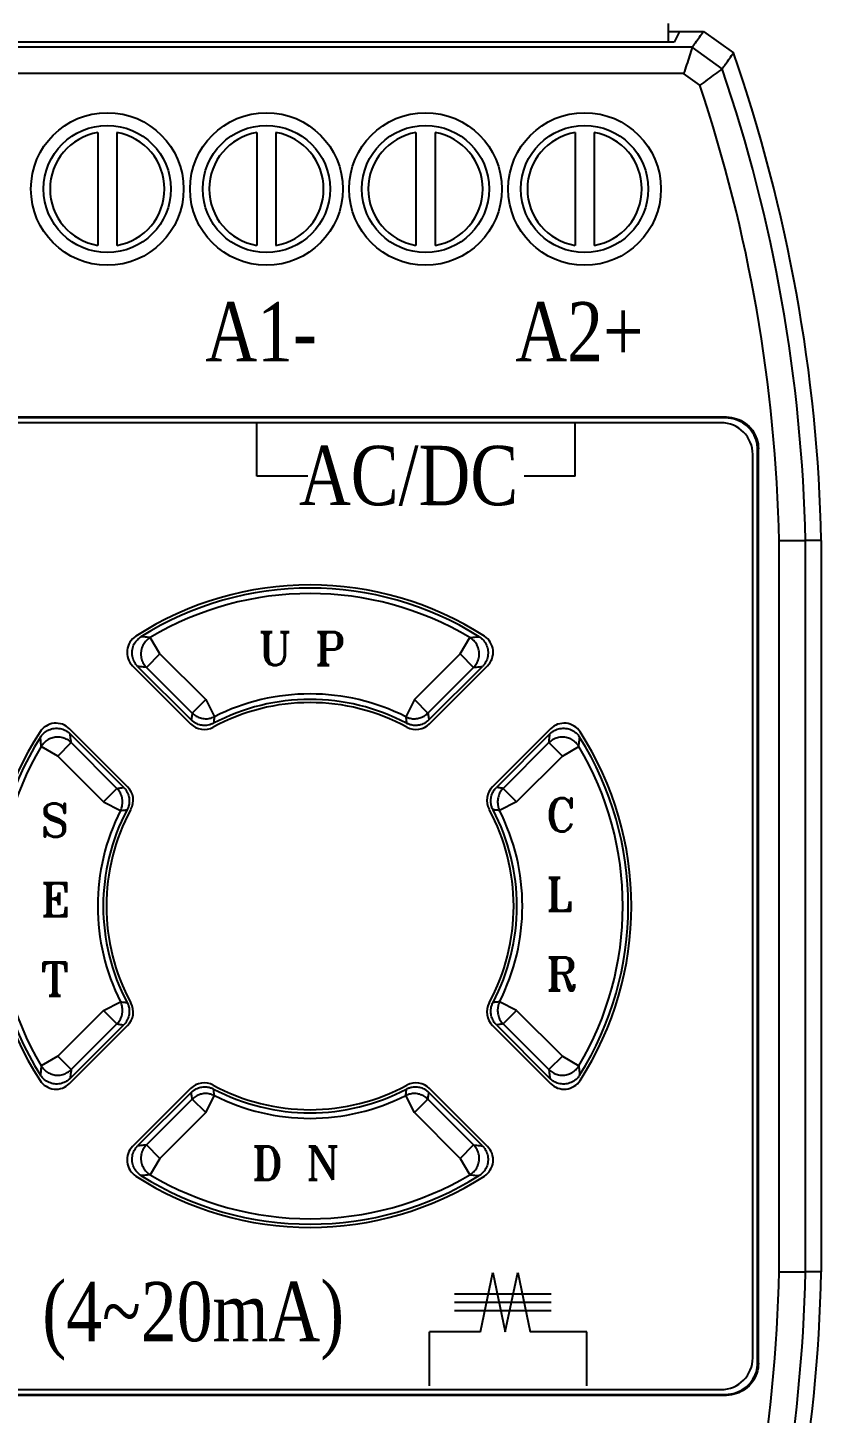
# Model space of a CAD drawing. Header units: millimetres. Extents: x 87 to 927, y 85 to 1088.
# Drawn here: x 585.2 to 598.37, y 209.47 to 232.48 of the extents above; entities that cross this region are included whole.
import ezdxf
from ezdxf.enums import TextEntityAlignment as Align

# ---------------------------------------------------------------- set-up
doc = ezdxf.new("R2010")
doc.units = ezdxf.units.MM
doc.layers.add('40', color=4, linetype='Continuous')
doc.styles.add('SS', font='batang.ttc', dxfattribs={"width": 0.8})
doc.styles.add('STYLE2', font='romant.shx')

msp = doc.modelspace()

# ---------------------------------------------------------------- linework, layer by layer
at = {"color": 7, "linetype": 'Continuous'}
for p, q in [((595.831, 232.545), (595.831, 232.234)), ((595.831, 232.413), (596.415, 232.413)), ((596.021, 232.413), (595.932, 232.234)), ((596.415, 232.413), (596.914, 232.058)), ((596.228, 232.151), (558.275, 232.151)), ((595.932, 232.234), (558.571, 232.234)), ((596.728, 231.793), (596.228, 232.151)), ((596.088, 231.714), (558.415, 231.714)), ((596.359, 231.52), (596.088, 231.714)), ((586.366, 230.736), (586.366, 228.862)), ((586.683, 230.736), (586.683, 228.862)), ((589.006, 230.736), (589.006, 228.862)), ((589.323, 230.736), (589.323, 228.862)), ((591.646, 230.736), (591.646, 228.862)), ((591.963, 230.736), (591.963, 228.862)), ((594.286, 230.736), (594.286, 228.862)), ((594.603, 230.736), (594.603, 228.862)), ((596.801, 226.011), (557.703, 226.011)), ((596.788, 225.998), (557.716, 225.998)), ((596.708, 225.918), (557.795, 225.918)), ((589.007, 225.033), (589.007, 225.93)), ((594.287, 225.033), (594.287, 225.93)), ((596.801, 226.011), (596.788, 225.998)), ((597.329, 225.483), (597.316, 225.47)), ((597.316, 210.316), (597.316, 225.47)), ((597.329, 210.303), (597.329, 225.483)), ((597.236, 210.395), (597.236, 225.39)), ((597.673, 223.962), (598.11, 223.962)), ((597.673, 211.832), (597.673, 223.954)), ((598.372, 223.965), (598.11, 223.962)), ((598.11, 211.824), (598.11, 223.962)), ((598.372, 223.965), (598.372, 211.821)), ((587.399, 222.08), (587.237, 222.352)), ((592.379, 222.08), (592.541, 222.352)), ((587.399, 222.08), (587.175, 221.856)), ((587.399, 222.08), (588.159, 221.321)), ((591.62, 221.321), (592.379, 222.08)), ((592.379, 222.08), (592.603, 221.856)), ((586.945, 221.883), (587.908, 220.92)), ((587.028, 221.874), (587.917, 220.985)), ((587.175, 221.856), (587.935, 221.097)), ((591.844, 221.097), (592.603, 221.856)), ((591.861, 220.985), (592.75, 221.874)), ((591.871, 220.92), (592.834, 221.883)), ((588.159, 221.321), (587.935, 221.097)), ((588.159, 221.321), (588.301, 221.038)), ((591.62, 221.321), (591.477, 221.038)), ((591.62, 221.321), (591.844, 221.097)), ((586.862, 219.875), (585.899, 220.838)), ((593.879, 220.838), (592.917, 219.875)), ((585.702, 220.383), (585.926, 220.607)), ((586.797, 219.865), (585.908, 220.754)), ((586.685, 219.848), (585.926, 220.607)), ((593.87, 220.754), (592.982, 219.865)), ((593.853, 220.607), (593.093, 219.848)), ((594.077, 220.383), (593.853, 220.607)), ((585.702, 220.383), (585.43, 220.545)), ((586.461, 219.624), (585.702, 220.383)), ((594.077, 220.383), (593.317, 219.624)), ((594.077, 220.383), (594.349, 220.545)), ((586.461, 219.624), (586.685, 219.848)), ((593.317, 219.624), (593.093, 219.848)), ((586.461, 219.624), (586.744, 219.481)), ((593.317, 219.624), (593.035, 219.481)), ((586.461, 216.162), (586.744, 216.305)), ((593.317, 216.162), (593.035, 216.305)), ((585.702, 215.403), (586.461, 216.162)), ((586.461, 216.162), (586.685, 215.938)), ((593.317, 216.162), (593.093, 215.938)), ((593.317, 216.162), (594.077, 215.403)), ((585.899, 214.948), (586.862, 215.911)), ((585.908, 215.032), (586.797, 215.921)), ((585.926, 215.179), (586.685, 215.938)), ((592.917, 215.911), (593.879, 214.948)), ((592.982, 215.921), (593.87, 215.032)), ((593.093, 215.938), (593.853, 215.179)), ((585.702, 215.403), (585.43, 215.241)), ((585.702, 215.403), (585.926, 215.179)), ((594.077, 215.403), (593.853, 215.179)), ((594.077, 215.403), (594.349, 215.241)), ((587.908, 214.866), (586.945, 213.903)), ((592.834, 213.903), (591.871, 214.866)), ((587.917, 214.801), (587.028, 213.912)), ((587.935, 214.689), (587.175, 213.929)), ((588.159, 214.465), (587.935, 214.689)), ((588.159, 214.465), (588.301, 214.748)), ((591.62, 214.465), (591.477, 214.748)), ((591.62, 214.465), (591.844, 214.689)), ((592.603, 213.929), (591.844, 214.689)), ((592.75, 213.912), (591.861, 214.801)), ((588.159, 214.465), (587.399, 213.705)), ((592.379, 213.705), (591.62, 214.465)), ((587.399, 213.705), (587.175, 213.929)), ((592.379, 213.705), (592.603, 213.929)), ((587.399, 213.705), (587.237, 213.433)), ((592.379, 213.705), (592.541, 213.433)), ((597.673, 211.824), (598.11, 211.824)), ((598.372, 211.821), (598.11, 211.824)), ((591.873, 209.929), (591.873, 210.825)), ((594.479, 209.929), (594.479, 210.825)), ((597.329, 210.303), (597.316, 210.316)), ((557.716, 209.788), (596.788, 209.788)), ((557.795, 209.867), (596.708, 209.867)), ((596.801, 209.775), (596.788, 209.788)), ((557.703, 209.775), (596.801, 209.775))]:
    msp.add_line(p, q, dxfattribs=at)
for p, q in [((589.851, 225.033), (589.007, 225.033)), ((594.287, 225.033), (593.443, 225.033)), ((592.717, 210.825), (592.923, 211.812)), ((592.923, 211.812), (593.129, 210.825)), ((593.129, 210.825), (593.335, 211.812)), ((593.335, 211.812), (593.541, 210.825)), ((592.287, 211.455), (593.888, 211.455)), ((592.287, 211.319), (593.888, 211.319)), ((592.287, 211.182), (593.888, 211.182)), ((592.717, 210.825), (591.873, 210.825)), ((594.479, 210.825), (593.541, 210.825))]:
    msp.add_line(p, q)
for centre, radius in [((586.525, 229.799), 1.267), ((589.165, 229.799), 1.267), ((591.805, 229.799), 1.267), ((594.445, 229.799), 1.267), ((586.525, 229.799), 1.056), ((589.165, 229.799), 1.056), ((591.805, 229.799), 1.056), ((594.445, 229.799), 1.056)]:
    msp.add_circle(centre, radius, dxfattribs=at)
for centre, radius, start, end in [((571.978, 223.389), 26.4, 1.2509, 19.1721), ((571.978, 223.389), 26.138, 1.2571, 18.7561), ((571.978, 223.389), 25.701, 1.2604, 18.4439), ((586.525, 229.799), 0.95, 99.5941, 260.4059), ((586.525, 229.799), 0.95, 279.5941, 80.4059), ((589.165, 229.799), 0.95, 99.5941, 260.4059), ((589.165, 229.799), 0.95, 279.5941, 80.4059), ((591.805, 229.799), 0.95, 99.5941, 260.4059), ((591.805, 229.799), 0.95, 279.5941, 80.4059), ((594.445, 229.799), 0.95, 99.5941, 260.4059), ((594.445, 229.799), 0.95, 279.5941, 80.4059), ((596.708, 225.39), 0.528, 0, 90), ((589.889, 217.893), 5.333, 57.1532, 122.8468), ((589.889, 217.893), 5.28, 57.9075, 122.0925), ((589.889, 217.893), 5.189, 59.2614, 120.7386), ((587.169, 222.107), 0.317, 122.8468, 225), ((592.61, 222.107), 0.317, 315, 57.1532), ((589.889, 217.893), 3.432, 62.2028, 117.7972), ((589.889, 217.893), 3.523, 63.2117, 116.7883), ((589.889, 217.893), 3.379, 61.6015, 118.3985), ((585.675, 220.613), 0.317, 45, 147.1532), ((588.132, 221.144), 0.317, 225, 298.3985), ((591.647, 221.144), 0.317, 241.6015, 315), ((594.103, 220.613), 0.317, 32.8468, 135), ((589.889, 217.893), 5.333, 147.1532, 212.8468), ((589.889, 217.893), 5.28, 147.9075, 212.0925), ((589.889, 217.893), 5.28, 327.9075, 32.0925), ((589.889, 217.893), 5.333, 327.1532, 32.8468), ((589.889, 217.893), 5.189, 149.2614, 210.7386), ((589.889, 217.893), 5.189, 329.2614, 30.7386), ((586.638, 219.651), 0.317, 331.6015, 45), ((593.141, 219.651), 0.317, 135, 208.3985), ((589.889, 217.893), 3.523, 153.2117, 206.7883), ((589.889, 217.893), 3.432, 152.2028, 207.7972), ((589.889, 217.893), 3.379, 151.6015, 208.3985), ((589.889, 217.893), 3.379, 331.6015, 28.3985), ((589.889, 217.893), 3.432, 332.2028, 27.7972), ((589.889, 217.893), 3.523, 333.2117, 26.7883), ((586.638, 216.135), 0.317, 315, 28.3985), ((593.141, 216.135), 0.317, 151.6015, 225), ((585.675, 215.172), 0.317, 212.8468, 315), ((588.132, 214.642), 0.317, 61.6015, 135), ((589.889, 217.893), 3.379, 241.6015, 298.3985), ((589.889, 217.893), 3.432, 242.2028, 297.7972), ((591.647, 214.642), 0.317, 45, 118.3985), ((594.103, 215.172), 0.317, 225, 327.1532), ((589.889, 217.893), 3.523, 243.2117, 296.7883), ((587.169, 213.679), 0.317, 135, 237.1532), ((592.61, 213.679), 0.317, 302.8468, 45), ((589.889, 217.893), 5.333, 237.1532, 302.8468), ((589.889, 217.893), 5.28, 237.9075, 302.0925), ((589.889, 217.893), 5.189, 239.2614, 300.7386), ((571.978, 212.397), 25.701, 341.5561, 358.7396), ((571.978, 212.397), 26.138, 341.2439, 358.7429), ((571.978, 212.397), 26.4, 340.8279, 358.7491), ((596.708, 210.395), 0.528, 270, 0)]:
    msp.add_arc(centre, radius, start, end, dxfattribs=at)
for points, knots in [([(596.228, 232.151), (596.247, 232.177), (596.287, 232.233), (596.35, 232.321), (596.394, 232.382), (596.415, 232.413)], [0, 0, 0, 0, 0.1782085, 0.3970842, 0.6092519, 0.6092519, 0.6092519, 0.6092519]), ([(596.228, 232.151), (596.213, 232.104), (596.189, 232.006), (596.137, 231.862), (596.105, 231.763), (596.088, 231.714)], [0, 0, 0, 0, 0.2828747, 0.5732697, 0.8697537, 0.8697537, 0.8697537, 0.8697537]), ([(596.728, 231.793), (596.746, 231.819), (596.787, 231.876), (596.849, 231.965), (596.892, 232.028), (596.914, 232.058)], [0, 0, 0, 0, 0.1794589, 0.3998599, 0.6134957, 0.6134957, 0.6134957, 0.6134957]), ([(596.728, 231.793), (596.689, 231.763), (596.603, 231.709), (596.484, 231.613), (596.401, 231.551), (596.359, 231.52)], [0, 0, 0, 0, 0.2824628, 0.5729851, 0.8701169, 0.8701169, 0.8701169, 0.8701169]), ([(597.316, 225.47), (597.316, 225.525), (597.298, 225.636), (597.222, 225.785), (597.103, 225.904), (596.954, 225.98), (596.843, 225.998), (596.788, 225.998)], [0, 0, 0, 0, 0.31286, 0.625669, 0.938459, 1.251268, 1.564128, 1.564128, 1.564128, 1.564128]), ([(596.801, 226.011), (596.856, 226.011), (596.967, 225.993), (597.116, 225.917), (597.235, 225.798), (597.311, 225.649), (597.329, 225.538), (597.329, 225.483)], [0, 0, 0, 0, 0.31286, 0.625669, 0.938459, 1.251268, 1.564128, 1.564128, 1.564128, 1.564128]), ([(586.973, 221.949), (586.958, 221.977), (586.936, 222.038), (586.933, 222.134), (586.958, 222.227), (586.992, 222.281), (587.013, 222.305)], [0, 0, 0, 0, 0.1816332, 0.3597935, 0.5375269, 0.7188514, 0.7188514, 0.7188514, 0.7188514]), ([(587.237, 222.352), (587.214, 222.338), (587.17, 222.304), (587.121, 222.238), (587.089, 222.161), (587.079, 222.078), (587.09, 221.996), (587.122, 221.92), (587.156, 221.876), (587.175, 221.856)], [0, 0, 0, 0, 0.155419, 0.310822, 0.466265, 0.621712, 0.777156, 0.932553, 1.087999, 1.087999, 1.087999, 1.087999]), ([(587.237, 222.352), (587.22, 222.354), (587.186, 222.357), (587.135, 222.362), (587.101, 222.365), (587.084, 222.366)], [0, 0, 0, 0, 0.097934, 0.1950437, 0.2913484, 0.2913484, 0.2913484, 0.2913484]), ([(592.541, 222.352), (592.558, 222.354), (592.593, 222.357), (592.644, 222.362), (592.678, 222.365), (592.695, 222.366)], [0, 0, 0, 0, 0.097934, 0.1950437, 0.2913484, 0.2913484, 0.2913484, 0.2913484]), ([(592.603, 221.856), (592.623, 221.876), (592.656, 221.92), (592.688, 221.996), (592.7, 222.078), (592.689, 222.161), (592.658, 222.238), (592.608, 222.304), (592.565, 222.338), (592.541, 222.352)], [0, 0, 0, 0, 0.15542, 0.310823, 0.466265, 0.621713, 0.777157, 0.932553, 1.087999, 1.087999, 1.087999, 1.087999]), ([(592.765, 222.306), (592.785, 222.282), (592.82, 222.229), (592.845, 222.137), (592.843, 222.04), (592.821, 221.978), (592.806, 221.95)], [0, 0, 0, 0, 0.1782447, 0.3558606, 0.5359559, 0.7195524, 0.7195524, 0.7195524, 0.7195524]), ([(587.175, 221.856), (587.159, 221.858), (587.126, 221.862), (587.077, 221.868), (587.045, 221.872), (587.028, 221.874)], [0, 0, 0, 0, 0.0941011, 0.1874553, 0.2800793, 0.2800793, 0.2800793, 0.2800793]), ([(592.603, 221.856), (592.62, 221.858), (592.653, 221.862), (592.702, 221.868), (592.734, 221.872), (592.75, 221.874)], [0, 0, 0, 0, 0.0941011, 0.1874553, 0.2800793, 0.2800793, 0.2800793, 0.2800793]), ([(587.935, 221.097), (587.933, 221.085), (587.929, 221.06), (587.923, 221.023), (587.919, 220.998), (587.917, 220.985)], [0, 0, 0, 0, 0.071045, 0.1425531, 0.2145298, 0.2145298, 0.2145298, 0.2145298]), ([(587.935, 221.097), (587.953, 221.078), (587.996, 221.046), (588.069, 221.014), (588.148, 221.001), (588.227, 221.008), (588.278, 221.026), (588.301, 221.038)], [0, 0, 0, 0, 0.1498981, 0.2997689, 0.4496615, 0.5995244, 0.749459, 0.749459, 0.749459, 0.749459]), ([(591.477, 221.038), (591.501, 221.026), (591.551, 221.008), (591.631, 221.001), (591.71, 221.014), (591.783, 221.046), (591.825, 221.078), (591.844, 221.097)], [0, 0, 0, 0, 0.1499076, 0.2997754, 0.4496678, 0.5995313, 0.749459, 0.749459, 0.749459, 0.749459]), ([(591.844, 221.097), (591.846, 221.085), (591.85, 221.06), (591.856, 221.023), (591.86, 220.998), (591.861, 220.985)], [0, 0, 0, 0, 0.071045, 0.1425531, 0.2145298, 0.2145298, 0.2145298, 0.2145298]), ([(585.476, 220.768), (585.5, 220.789), (585.553, 220.823), (585.646, 220.849), (585.742, 220.846), (585.804, 220.825), (585.832, 220.81)], [0, 0, 0, 0, 0.1782447, 0.3558606, 0.5359559, 0.7195524, 0.7195524, 0.7195524, 0.7195524]), ([(588.213, 220.901), (588.187, 220.894), (588.133, 220.889), (588.053, 220.901), (588.003, 220.923), (587.98, 220.936)], [0, 0, 0, 0, 0.1536186, 0.3056904, 0.4569779, 0.4569779, 0.4569779, 0.4569779]), ([(588.301, 221.038), (588.3, 221.026), (588.297, 221.002), (588.293, 220.965), (588.29, 220.941), (588.289, 220.929)], [0, 0, 0, 0, 0.0690716, 0.1385618, 0.2084744, 0.2084744, 0.2084744, 0.2084744]), ([(591.477, 221.038), (591.479, 221.026), (591.482, 221.002), (591.486, 220.965), (591.489, 220.941), (591.49, 220.929)], [0, 0, 0, 0, 0.0690716, 0.1385618, 0.2084744, 0.2084744, 0.2084744, 0.2084744]), ([(591.798, 220.936), (591.775, 220.922), (591.725, 220.901), (591.645, 220.889), (591.591, 220.895), (591.565, 220.901)], [0, 0, 0, 0, 0.1525326, 0.3042974, 0.4570425, 0.4570425, 0.4570425, 0.4570425]), ([(593.945, 220.809), (593.974, 220.824), (594.035, 220.846), (594.13, 220.849), (594.223, 220.824), (594.278, 220.79), (594.302, 220.769)], [0, 0, 0, 0, 0.1816332, 0.3597935, 0.5375269, 0.7188514, 0.7188514, 0.7188514, 0.7188514]), ([(585.43, 220.545), (585.428, 220.562), (585.425, 220.596), (585.42, 220.647), (585.418, 220.681), (585.416, 220.698)], [0, 0, 0, 0, 0.097934, 0.1950437, 0.2913484, 0.2913484, 0.2913484, 0.2913484]), ([(585.926, 220.607), (585.907, 220.626), (585.863, 220.66), (585.786, 220.692), (585.704, 220.703), (585.621, 220.693), (585.544, 220.662), (585.478, 220.612), (585.444, 220.568), (585.43, 220.545)], [0, 0, 0, 0, 0.15542, 0.310823, 0.466265, 0.621713, 0.777157, 0.932553, 1.087999, 1.087999, 1.087999, 1.087999]), ([(585.926, 220.607), (585.924, 220.623), (585.92, 220.656), (585.914, 220.705), (585.91, 220.738), (585.908, 220.754)], [0, 0, 0, 0, 0.0941011, 0.1874553, 0.2800793, 0.2800793, 0.2800793, 0.2800793]), ([(593.853, 220.607), (593.855, 220.623), (593.859, 220.656), (593.865, 220.705), (593.868, 220.738), (593.87, 220.754)], [0, 0, 0, 0, 0.0941011, 0.1874553, 0.2800793, 0.2800793, 0.2800793, 0.2800793]), ([(594.349, 220.545), (594.335, 220.568), (594.301, 220.612), (594.234, 220.662), (594.157, 220.693), (594.075, 220.703), (593.993, 220.692), (593.916, 220.66), (593.872, 220.626), (593.853, 220.607)], [0, 0, 0, 0, 0.155419, 0.310822, 0.466265, 0.621712, 0.777156, 0.932553, 1.087999, 1.087999, 1.087999, 1.087999]), ([(594.349, 220.545), (594.351, 220.562), (594.354, 220.596), (594.358, 220.647), (594.361, 220.681), (594.363, 220.698)], [0, 0, 0, 0, 0.097934, 0.1950437, 0.2913484, 0.2913484, 0.2913484, 0.2913484]), ([(586.685, 219.848), (586.698, 219.849), (586.722, 219.853), (586.76, 219.859), (586.785, 219.863), (586.797, 219.865)], [0, 0, 0, 0, 0.071045, 0.1425531, 0.2145298, 0.2145298, 0.2145298, 0.2145298]), ([(586.744, 219.481), (586.756, 219.504), (586.774, 219.555), (586.781, 219.634), (586.768, 219.713), (586.737, 219.787), (586.704, 219.829), (586.685, 219.848)], [0, 0, 0, 0, 0.1499076, 0.2997754, 0.4496678, 0.5995313, 0.749459, 0.749459, 0.749459, 0.749459]), ([(586.846, 219.802), (586.86, 219.779), (586.881, 219.729), (586.893, 219.648), (586.888, 219.594), (586.881, 219.568)], [0, 0, 0, 0, 0.1525326, 0.3042974, 0.4570425, 0.4570425, 0.4570425, 0.4570425]), ([(592.897, 219.569), (592.891, 219.595), (592.885, 219.649), (592.898, 219.73), (592.919, 219.779), (592.933, 219.802)], [0, 0, 0, 0, 0.1536186, 0.3056904, 0.4569779, 0.4569779, 0.4569779, 0.4569779]), ([(593.093, 219.848), (593.081, 219.849), (593.056, 219.853), (593.019, 219.859), (592.994, 219.863), (592.982, 219.865)], [0, 0, 0, 0, 0.071045, 0.1425531, 0.2145298, 0.2145298, 0.2145298, 0.2145298]), ([(593.093, 219.848), (593.075, 219.829), (593.042, 219.787), (593.01, 219.713), (592.998, 219.634), (593.005, 219.555), (593.023, 219.504), (593.035, 219.481)], [0, 0, 0, 0, 0.1498981, 0.2997689, 0.4496615, 0.5995244, 0.749459, 0.749459, 0.749459, 0.749459]), ([(586.744, 219.481), (586.756, 219.482), (586.78, 219.485), (586.817, 219.489), (586.841, 219.492), (586.853, 219.493)], [0, 0, 0, 0, 0.0690716, 0.1385618, 0.2084744, 0.2084744, 0.2084744, 0.2084744]), ([(593.035, 219.481), (593.023, 219.482), (592.998, 219.485), (592.962, 219.489), (592.938, 219.492), (592.925, 219.493)], [0, 0, 0, 0, 0.0690716, 0.1385618, 0.2084744, 0.2084744, 0.2084744, 0.2084744]), ([(586.685, 215.938), (586.704, 215.957), (586.737, 215.999), (586.768, 216.072), (586.781, 216.151), (586.774, 216.231), (586.756, 216.281), (586.744, 216.305)], [0, 0, 0, 0, 0.1498981, 0.2997689, 0.4496615, 0.5995244, 0.749459, 0.749459, 0.749459, 0.749459]), ([(586.744, 216.305), (586.756, 216.303), (586.78, 216.301), (586.817, 216.296), (586.841, 216.294), (586.853, 216.292)], [0, 0, 0, 0, 0.0690716, 0.1385618, 0.2084744, 0.2084744, 0.2084744, 0.2084744]), ([(593.035, 216.305), (593.023, 216.303), (592.998, 216.301), (592.962, 216.296), (592.938, 216.294), (592.925, 216.292)], [0, 0, 0, 0, 0.0690716, 0.1385618, 0.2084744, 0.2084744, 0.2084744, 0.2084744]), ([(593.035, 216.305), (593.023, 216.281), (593.005, 216.231), (592.998, 216.151), (593.01, 216.072), (593.042, 215.999), (593.075, 215.957), (593.093, 215.938)], [0, 0, 0, 0, 0.1499076, 0.2997754, 0.4496678, 0.5995313, 0.749459, 0.749459, 0.749459, 0.749459]), ([(586.882, 216.217), (586.888, 216.191), (586.893, 216.136), (586.881, 216.056), (586.859, 216.006), (586.846, 215.984)], [0, 0, 0, 0, 0.1536186, 0.3056904, 0.4569779, 0.4569779, 0.4569779, 0.4569779]), ([(592.933, 215.984), (592.919, 216.007), (592.898, 216.057), (592.885, 216.137), (592.891, 216.191), (592.897, 216.217)], [0, 0, 0, 0, 0.1525326, 0.3042974, 0.4570425, 0.4570425, 0.4570425, 0.4570425]), ([(586.685, 215.938), (586.698, 215.936), (586.722, 215.932), (586.76, 215.926), (586.785, 215.923), (586.797, 215.921)], [0, 0, 0, 0, 0.071045, 0.1425531, 0.2145298, 0.2145298, 0.2145298, 0.2145298]), ([(593.093, 215.938), (593.081, 215.936), (593.056, 215.932), (593.019, 215.926), (592.994, 215.923), (592.982, 215.921)], [0, 0, 0, 0, 0.071045, 0.1425531, 0.2145298, 0.2145298, 0.2145298, 0.2145298]), ([(585.43, 215.241), (585.428, 215.224), (585.425, 215.19), (585.42, 215.138), (585.418, 215.105), (585.416, 215.088)], [0, 0, 0, 0, 0.097934, 0.1950437, 0.2913484, 0.2913484, 0.2913484, 0.2913484]), ([(585.43, 215.241), (585.444, 215.217), (585.478, 215.174), (585.544, 215.124), (585.621, 215.093), (585.704, 215.083), (585.786, 215.094), (585.863, 215.126), (585.907, 215.159), (585.926, 215.179)], [0, 0, 0, 0, 0.155419, 0.310822, 0.466265, 0.621712, 0.777156, 0.932553, 1.087999, 1.087999, 1.087999, 1.087999]), ([(585.926, 215.179), (585.924, 215.162), (585.92, 215.13), (585.914, 215.081), (585.91, 215.048), (585.908, 215.032)], [0, 0, 0, 0, 0.0941011, 0.1874553, 0.2800793, 0.2800793, 0.2800793, 0.2800793]), ([(593.853, 215.179), (593.872, 215.159), (593.916, 215.126), (593.993, 215.094), (594.075, 215.083), (594.157, 215.093), (594.234, 215.124), (594.301, 215.174), (594.335, 215.217), (594.349, 215.241)], [0, 0, 0, 0, 0.15542, 0.310823, 0.466265, 0.621713, 0.777157, 0.932553, 1.087999, 1.087999, 1.087999, 1.087999]), ([(593.853, 215.179), (593.855, 215.162), (593.859, 215.13), (593.865, 215.081), (593.868, 215.048), (593.87, 215.032)], [0, 0, 0, 0, 0.0941011, 0.1874553, 0.2800793, 0.2800793, 0.2800793, 0.2800793]), ([(594.349, 215.241), (594.351, 215.224), (594.354, 215.19), (594.358, 215.138), (594.361, 215.105), (594.363, 215.088)], [0, 0, 0, 0, 0.097934, 0.1950437, 0.2913484, 0.2913484, 0.2913484, 0.2913484]), ([(585.833, 214.976), (585.805, 214.961), (585.744, 214.94), (585.648, 214.937), (585.556, 214.961), (585.501, 214.996), (585.477, 215.017)], [0, 0, 0, 0, 0.1816332, 0.3597935, 0.5375269, 0.7188514, 0.7188514, 0.7188514, 0.7188514]), ([(587.981, 214.85), (588.004, 214.863), (588.054, 214.885), (588.134, 214.897), (588.188, 214.891), (588.214, 214.885)], [0, 0, 0, 0, 0.1525326, 0.3042974, 0.4570425, 0.4570425, 0.4570425, 0.4570425]), ([(588.301, 214.748), (588.3, 214.76), (588.297, 214.784), (588.293, 214.82), (588.29, 214.845), (588.289, 214.857)], [0, 0, 0, 0, 0.0690716, 0.1385618, 0.2084744, 0.2084744, 0.2084744, 0.2084744]), ([(591.477, 214.748), (591.479, 214.76), (591.482, 214.784), (591.486, 214.82), (591.489, 214.845), (591.49, 214.857)], [0, 0, 0, 0, 0.0690716, 0.1385618, 0.2084744, 0.2084744, 0.2084744, 0.2084744]), ([(591.565, 214.885), (591.592, 214.891), (591.646, 214.897), (591.726, 214.884), (591.776, 214.863), (591.799, 214.849)], [0, 0, 0, 0, 0.1536186, 0.3056904, 0.4569779, 0.4569779, 0.4569779, 0.4569779]), ([(594.303, 215.017), (594.279, 214.997), (594.225, 214.962), (594.133, 214.937), (594.036, 214.939), (593.975, 214.961), (593.946, 214.976)], [0, 0, 0, 0, 0.1782447, 0.3558606, 0.5359559, 0.7195524, 0.7195524, 0.7195524, 0.7195524]), ([(587.935, 214.689), (587.933, 214.701), (587.929, 214.726), (587.923, 214.763), (587.919, 214.788), (587.917, 214.801)], [0, 0, 0, 0, 0.071045, 0.1425531, 0.2145298, 0.2145298, 0.2145298, 0.2145298]), ([(588.301, 214.748), (588.278, 214.759), (588.227, 214.777), (588.148, 214.785), (588.069, 214.772), (587.996, 214.74), (587.953, 214.707), (587.935, 214.689)], [0, 0, 0, 0, 0.1499076, 0.2997754, 0.4496678, 0.5995313, 0.749459, 0.749459, 0.749459, 0.749459]), ([(591.844, 214.689), (591.825, 214.707), (591.783, 214.74), (591.71, 214.772), (591.631, 214.785), (591.551, 214.777), (591.501, 214.759), (591.477, 214.748)], [0, 0, 0, 0, 0.1498981, 0.2997689, 0.4496615, 0.5995244, 0.749459, 0.749459, 0.749459, 0.749459]), ([(591.844, 214.689), (591.846, 214.701), (591.85, 214.726), (591.856, 214.763), (591.86, 214.788), (591.861, 214.801)], [0, 0, 0, 0, 0.071045, 0.1425531, 0.2145298, 0.2145298, 0.2145298, 0.2145298]), ([(587.175, 213.929), (587.159, 213.927), (587.126, 213.923), (587.077, 213.917), (587.045, 213.914), (587.028, 213.912)], [0, 0, 0, 0, 0.0941011, 0.1874553, 0.2800793, 0.2800793, 0.2800793, 0.2800793]), ([(587.175, 213.929), (587.156, 213.91), (587.122, 213.866), (587.09, 213.789), (587.079, 213.707), (587.089, 213.625), (587.121, 213.548), (587.17, 213.482), (587.214, 213.447), (587.237, 213.433)], [0, 0, 0, 0, 0.15542, 0.310823, 0.466265, 0.621713, 0.777157, 0.932553, 1.087999, 1.087999, 1.087999, 1.087999]), ([(592.541, 213.433), (592.565, 213.447), (592.608, 213.482), (592.658, 213.548), (592.689, 213.625), (592.7, 213.707), (592.688, 213.789), (592.656, 213.866), (592.623, 213.91), (592.603, 213.929)], [0, 0, 0, 0, 0.155419, 0.310822, 0.466265, 0.621712, 0.777156, 0.932553, 1.087999, 1.087999, 1.087999, 1.087999]), ([(592.603, 213.929), (592.62, 213.927), (592.653, 213.923), (592.702, 213.917), (592.734, 213.914), (592.75, 213.912)], [0, 0, 0, 0, 0.0941011, 0.1874553, 0.2800793, 0.2800793, 0.2800793, 0.2800793]), ([(587.014, 213.48), (586.993, 213.503), (586.959, 213.557), (586.933, 213.649), (586.936, 213.746), (586.957, 213.807), (586.972, 213.836)], [0, 0, 0, 0, 0.1782447, 0.3558606, 0.5359559, 0.7195524, 0.7195524, 0.7195524, 0.7195524]), ([(592.806, 213.837), (592.821, 213.808), (592.842, 213.748), (592.846, 213.652), (592.821, 213.559), (592.787, 213.505), (592.766, 213.481)], [0, 0, 0, 0, 0.1816332, 0.3597935, 0.5375269, 0.7188514, 0.7188514, 0.7188514, 0.7188514]), ([(587.237, 213.433), (587.22, 213.432), (587.186, 213.428), (587.135, 213.424), (587.101, 213.421), (587.084, 213.42)], [0, 0, 0, 0, 0.097934, 0.1950437, 0.2913484, 0.2913484, 0.2913484, 0.2913484]), ([(592.541, 213.433), (592.558, 213.432), (592.593, 213.428), (592.644, 213.424), (592.678, 213.421), (592.695, 213.42)], [0, 0, 0, 0, 0.097934, 0.1950437, 0.2913484, 0.2913484, 0.2913484, 0.2913484]), ([(596.788, 209.788), (596.843, 209.788), (596.954, 209.806), (597.103, 209.882), (597.222, 210.001), (597.298, 210.15), (597.316, 210.261), (597.316, 210.316)], [0, 0, 0, 0, 0.31286, 0.625669, 0.938459, 1.251268, 1.564128, 1.564128, 1.564128, 1.564128]), ([(597.329, 210.303), (597.329, 210.248), (597.311, 210.137), (597.235, 209.988), (597.116, 209.869), (596.967, 209.793), (596.856, 209.775), (596.801, 209.775)], [0, 0, 0, 0, 0.31286, 0.625669, 0.938459, 1.251268, 1.564128, 1.564128, 1.564128, 1.564128])]:
    msp.add_open_spline(points, degree=3, knots=knots, dxfattribs=at)
for points in [[(587.013, 222.305), (587.02, 222.313), (587.027, 222.321), (587.035, 222.328)], [(587.035, 222.328), (587.05, 222.342), (587.067, 222.355), (587.084, 222.366)], [(592.695, 222.366), (592.712, 222.355), (592.729, 222.342), (592.744, 222.328)], [(592.744, 222.328), (592.751, 222.321), (592.758, 222.314), (592.765, 222.306)], [(586.992, 221.918), (586.985, 221.928), (586.979, 221.938), (586.973, 221.949)], [(587.028, 221.874), (587.015, 221.887), (587.003, 221.902), (586.992, 221.918)], [(592.787, 221.918), (592.776, 221.902), (592.764, 221.887), (592.75, 221.874)], [(592.806, 221.95), (592.8, 221.939), (592.794, 221.928), (592.787, 221.918)], [(587.941, 220.963), (587.933, 220.97), (587.925, 220.977), (587.917, 220.985)], [(587.98, 220.936), (587.966, 220.944), (587.953, 220.953), (587.941, 220.963)], [(588.263, 220.917), (588.247, 220.91), (588.23, 220.905), (588.213, 220.901)], [(588.289, 220.929), (588.28, 220.924), (588.272, 220.92), (588.263, 220.917)], [(591.516, 220.917), (591.507, 220.92), (591.498, 220.924), (591.49, 220.929)], [(591.565, 220.901), (591.548, 220.905), (591.532, 220.91), (591.516, 220.917)], [(591.838, 220.963), (591.825, 220.953), (591.812, 220.944), (591.798, 220.936)], [(591.861, 220.985), (591.854, 220.977), (591.846, 220.97), (591.838, 220.963)], [(585.416, 220.698), (585.427, 220.716), (585.44, 220.732), (585.454, 220.747)], [(585.454, 220.747), (585.461, 220.755), (585.468, 220.762), (585.476, 220.768)], [(585.832, 220.81), (585.843, 220.804), (585.854, 220.797), (585.864, 220.79)], [(585.864, 220.79), (585.88, 220.78), (585.895, 220.767), (585.908, 220.754)], [(593.87, 220.754), (593.884, 220.767), (593.899, 220.78), (593.914, 220.79)], [(593.914, 220.79), (593.924, 220.797), (593.935, 220.804), (593.945, 220.809)], [(594.302, 220.769), (594.31, 220.762), (594.317, 220.755), (594.325, 220.747)], [(594.325, 220.747), (594.339, 220.732), (594.352, 220.716), (594.363, 220.698)], [(586.797, 219.865), (586.805, 219.857), (586.812, 219.849), (586.819, 219.841)], [(586.819, 219.841), (586.829, 219.829), (586.838, 219.815), (586.846, 219.802)], [(592.933, 219.802), (592.941, 219.816), (592.95, 219.829), (592.96, 219.841)], [(592.96, 219.841), (592.967, 219.849), (592.974, 219.857), (592.982, 219.865)], [(586.866, 219.519), (586.862, 219.51), (586.858, 219.502), (586.853, 219.493)], [(586.881, 219.568), (586.877, 219.551), (586.872, 219.535), (586.866, 219.519)], [(592.913, 219.519), (592.906, 219.535), (592.901, 219.552), (592.897, 219.569)], [(592.925, 219.493), (592.921, 219.502), (592.917, 219.51), (592.913, 219.519)], [(586.853, 216.292), (586.858, 216.284), (586.862, 216.275), (586.866, 216.267)], [(586.866, 216.267), (586.872, 216.251), (586.878, 216.234), (586.882, 216.217)], [(592.897, 216.217), (592.901, 216.234), (592.907, 216.251), (592.913, 216.267)], [(592.913, 216.267), (592.917, 216.275), (592.921, 216.284), (592.925, 216.292)], [(586.819, 215.945), (586.812, 215.936), (586.805, 215.928), (586.797, 215.921)], [(586.846, 215.984), (586.838, 215.97), (586.829, 215.957), (586.819, 215.945)], [(592.96, 215.945), (592.95, 215.957), (592.941, 215.97), (592.933, 215.984)], [(592.982, 215.921), (592.974, 215.928), (592.967, 215.936), (592.96, 215.945)], [(585.454, 215.039), (585.44, 215.054), (585.427, 215.07), (585.416, 215.088)], [(594.363, 215.088), (594.352, 215.07), (594.339, 215.054), (594.325, 215.039)], [(585.477, 215.017), (585.469, 215.024), (585.461, 215.031), (585.454, 215.039)], [(585.864, 214.995), (585.854, 214.988), (585.844, 214.982), (585.833, 214.976)], [(585.908, 215.032), (585.895, 215.018), (585.88, 215.006), (585.864, 214.995)], [(587.941, 214.822), (587.953, 214.832), (587.967, 214.842), (587.981, 214.85)], [(588.214, 214.885), (588.231, 214.881), (588.247, 214.876), (588.263, 214.869)], [(588.263, 214.869), (588.272, 214.865), (588.28, 214.861), (588.289, 214.857)], [(591.49, 214.857), (591.498, 214.861), (591.507, 214.865), (591.516, 214.869)], [(591.516, 214.869), (591.532, 214.876), (591.548, 214.881), (591.565, 214.885)], [(591.799, 214.849), (591.812, 214.841), (591.825, 214.832), (591.838, 214.822)], [(593.914, 214.995), (593.899, 215.006), (593.884, 215.018), (593.87, 215.032)], [(593.946, 214.976), (593.935, 214.982), (593.925, 214.988), (593.914, 214.995)], [(594.325, 215.039), (594.318, 215.031), (594.31, 215.024), (594.303, 215.017)], [(587.917, 214.801), (587.925, 214.808), (587.933, 214.815), (587.941, 214.822)], [(591.838, 214.822), (591.846, 214.815), (591.854, 214.808), (591.861, 214.801)], [(586.972, 213.836), (586.978, 213.847), (586.985, 213.858), (586.992, 213.868)], [(586.992, 213.868), (587.003, 213.884), (587.015, 213.898), (587.028, 213.912)], [(592.75, 213.912), (592.764, 213.898), (592.776, 213.884), (592.787, 213.868)], [(592.787, 213.868), (592.794, 213.858), (592.8, 213.847), (592.806, 213.837)], [(587.035, 213.458), (587.028, 213.465), (587.021, 213.472), (587.014, 213.48)], [(592.766, 213.481), (592.759, 213.473), (592.751, 213.465), (592.744, 213.458)], [(587.084, 213.42), (587.067, 213.431), (587.05, 213.443), (587.035, 213.458)], [(592.744, 213.458), (592.729, 213.443), (592.712, 213.431), (592.695, 213.42)]]:
    msp.add_open_spline(points, degree=3, dxfattribs=at)

# ---------------------------------------------------------------- texts
at = {"color": 0, "style": 'STYLE2'}
for s, height, p in [('U P', 0.5505, (589.024, 221.892)), ('C', 0.55, (593.802, 219.133)), ('S', 0.55, (585.419, 219.046)), ('L', 0.55, (593.802, 217.813)), ('E', 0.55, (585.419, 217.726)), ('T', 0.55, (585.419, 216.406)), ('R', 0.55, (593.802, 216.493)), ('D N', 0.5505, (588.923, 213.35))]:
    msp.add_text(s, height=height, dxfattribs=at).set_placement(p)
at = {"layer": '40', "color": 0, "style": 'SS', "width": 0.8}
for s, p in [('A1-', (589.078, 226.937)), ('A2+', (594.358, 226.937)), ('AC/DC', (591.524, 224.55)), ('(4~20mA)', (587.95, 210.669))]:
    msp.add_text(s, height=0.9851, dxfattribs=at).set_placement(p, align=Align.CENTER)

doc.saveas('drawing.dxf')
